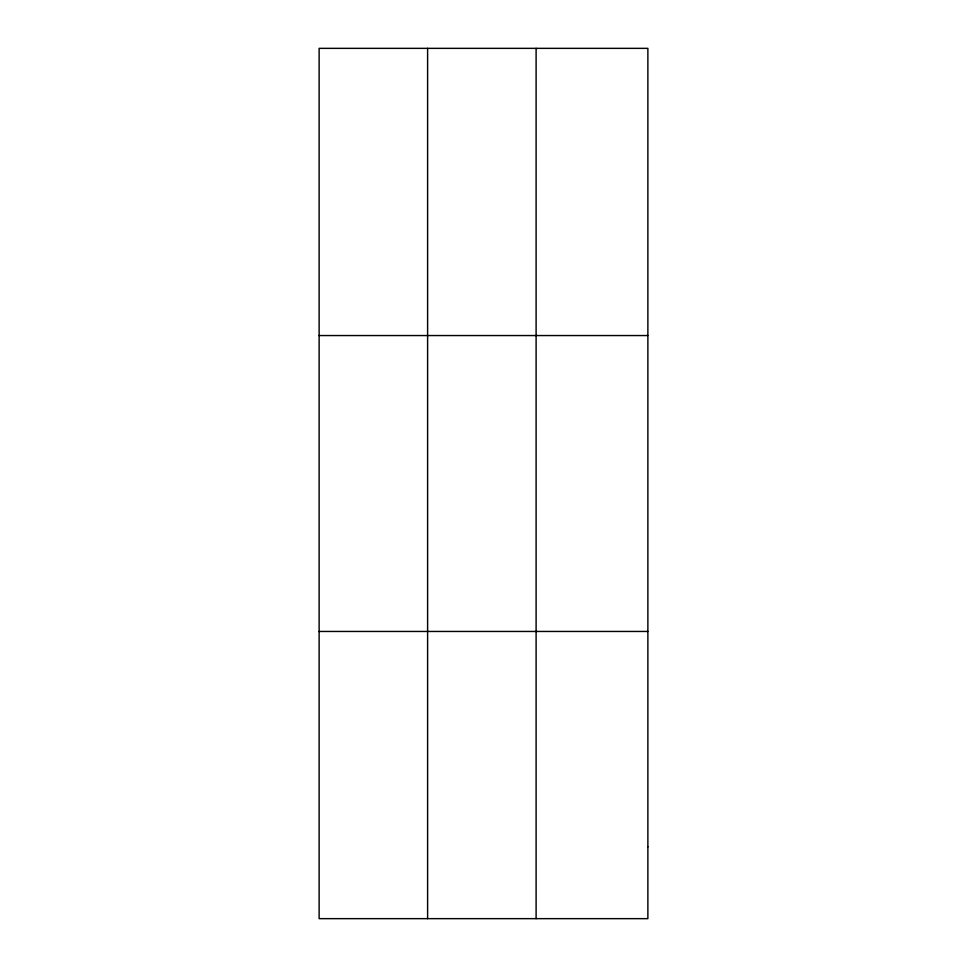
<?xml version="1.0" encoding="UTF-8"?>
<svg xmlns="http://www.w3.org/2000/svg" width="967" height="967" viewBox="0 0 967 967"><rect width="100%" height="100%" fill="white"/><g stroke="black" fill="none" stroke-linecap="round" stroke-linejoin="round"><path stroke-width="1.45" d="M427.607 918.65L427.607 48.35M536.105 918.65L536.105 48.35M319.122 335.549L647.878 335.549M319.122 631.451L647.878 631.451M647.878 846.85L647.878 918.65L319.122 918.65L319.122 48.35L647.878 48.35L647.878 846.85"/></g></svg>
